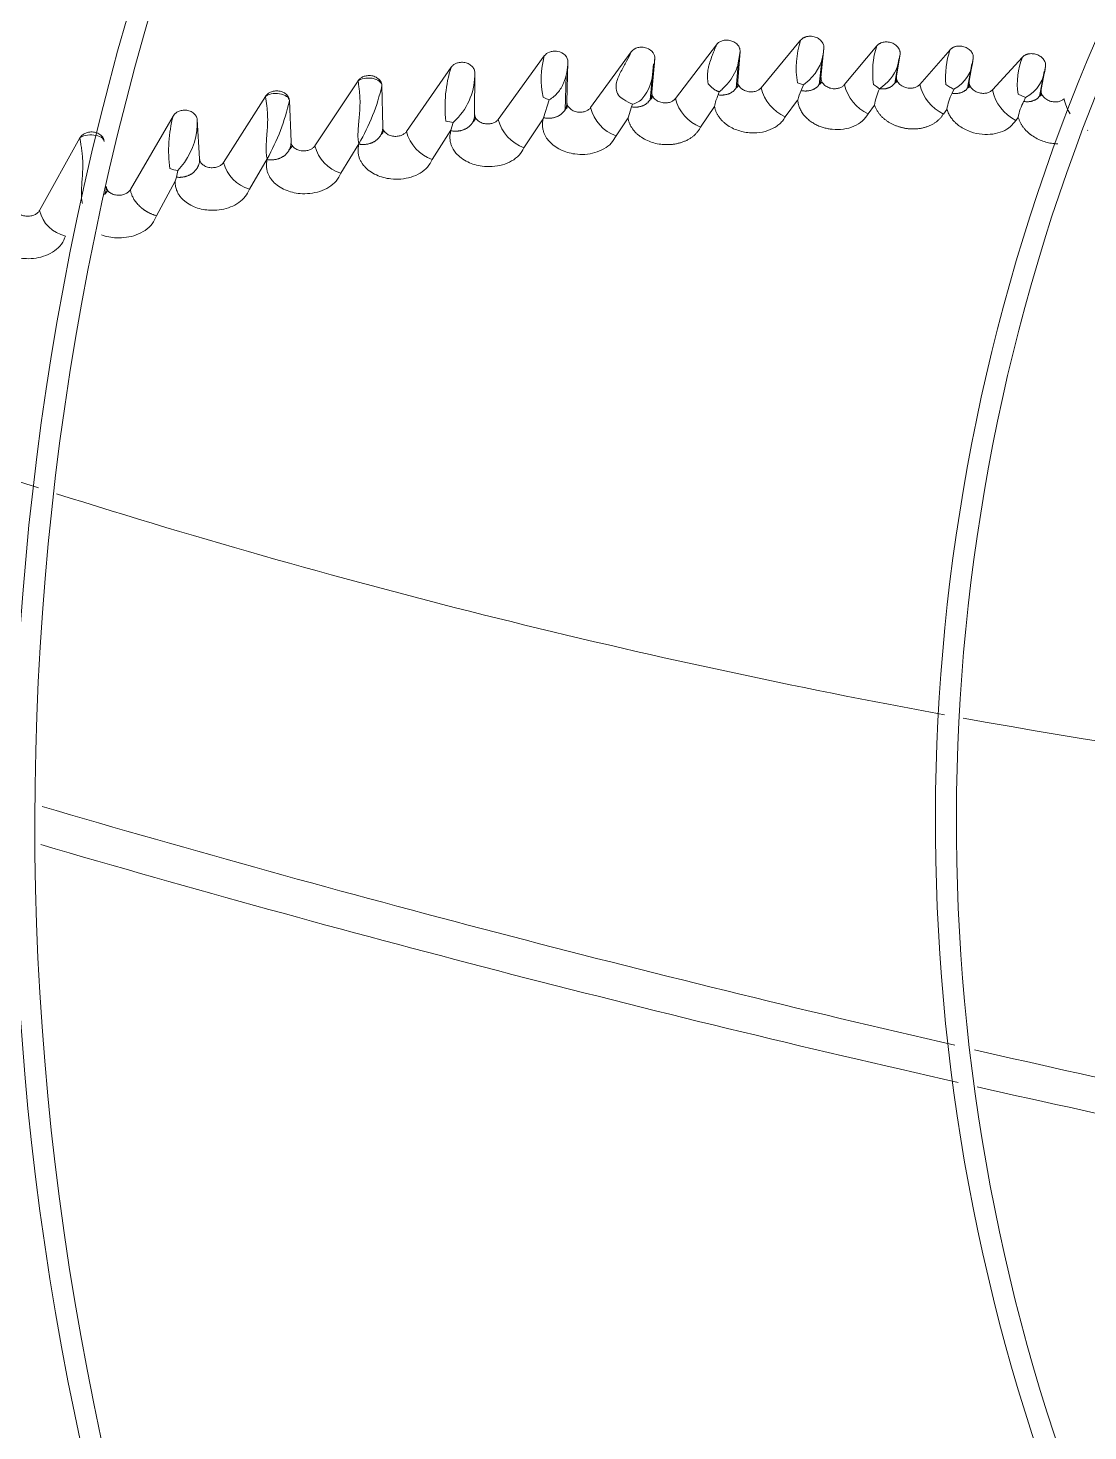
# Model space of a CAD drawing. Header units: millimetres. Extents: x 113490 to 142599, y -20467 to 115.
# Drawn here: x 134524.9 to 134651.5, y -10361.6 to -10194.2 of the extents above; entities that cross this region are included whole.
import ezdxf

# ---------------------------------------------------------------- set-up
doc = ezdxf.new("R2010")
doc.units = ezdxf.units.MM
doc.layers.add('DV3_0', color=7, linetype='Continuous')

msp = doc.modelspace()

# ---------------------------------------------------------------- linework, layer by layer
at = {"layer": 'DV3_0', "color": 7, "linetype": 'Continuous', "lineweight": 15}
for p, q in [((134612.43, -10201.38), (134617.14, -10195.71)), ((134581.07, -10205.14), (134586.55, -10197.58)), ((134592.08, -10203.74), (134596.92, -10197.09)), ((134599.74, -10197.87), (134599.4, -10201.89)), ((134602.21, -10202.66), (134607.11, -10196.23)), ((134609.92, -10197.05), (134609.6, -10198.88)), ((134609.92, -10197.05), (134609.65, -10200.55)), ((134619.93, -10196.63), (134619.58, -10200.13)), ((134622.37, -10201.02), (134626.24, -10196.38)), ((134629.02, -10197.37), (134628.6, -10199.99)), ((134629.02, -10197.37), (134628.73, -10198.81)), ((134631.37, -10200.99), (134634.99, -10196.85)), ((134640.04, -10201.63), (134643.63, -10197.72)), ((134570.1, -10206.59), (134575.42, -10198.93)), ((134589.38, -10198.28), (134589.26, -10203.08)), ((134599.19, -10202.83), (134599.58, -10198.5)), ((134609.45, -10201.43), (134609.68, -10198.6)), ((134619.38, -10201.01), (134619.67, -10198.12)), ((134628.41, -10200.84), (134628.86, -10197.97)), ((134637.08, -10201.41), (134637.6, -10198.51)), ((134637.75, -10197.9), (134637.29, -10200.57)), ((134645.65, -10202.42), (134646.22, -10199.45)), ((134646.38, -10198.84), (134645.86, -10201.56)), ((134559.17, -10208.31), (134564.33, -10200.54)), ((134567.17, -10201.11), (134567.27, -10206.05)), ((134578.26, -10199.56), (134578.24, -10204.53)), ((134589.04, -10204.06), (134589.16, -10199.9)), ((134617.13, -10200.91), (134616.77, -10200.78)), ((134617.49, -10201.01), (134617.13, -10200.91)), ((134617.49, -10201.01), (134617.22, -10201.71)), ((134618.16, -10200.46), (134617.49, -10201.01)), ((134626.2, -10201.24), (134625.85, -10200.97)), ((134634.95, -10201.29), (134634.48, -10201)), ((134548.27, -10210.28), (134553.27, -10202.41)), ((134587.13, -10202.8), (134586.48, -10204.95)), ((134606.75, -10201.49), (134606.53, -10201.3)), ((134607.45, -10201.85), (134607.32, -10202.22)), ((134607.79, -10201.56), (134607.45, -10201.85)), ((134615.32, -10204.84), (134616.8, -10202.84)), ((134626.57, -10201.49), (134626.2, -10201.24)), ((134635.44, -10201.56), (134635.24, -10202.03)), ((134643.56, -10202.35), (134643.11, -10202.13)), ((134644, -10202.52), (134643.56, -10202.35)), ((134644, -10202.52), (134643.78, -10203)), ((134556.13, -10202.91), (134556.33, -10207.83)), ((134596.98, -10203.66), (134596.55, -10204.97)), ((134597.09, -10203.32), (134596.98, -10203.66)), ((134605.2, -10206.07), (134606.88, -10203.62)), ((134625.23, -10204.48), (134625.99, -10203.46)), ((134634.19, -10204.51), (134634.62, -10203.95)), ((134537.15, -10213.52), (134542.25, -10204.75)), ((134545.13, -10205.17), (134545.41, -10209.86)), ((134574.99, -10205.39), (134574.81, -10205.34)), ((134575.29, -10205.45), (134574.99, -10205.39)), ((134575.68, -10205.51), (134575.29, -10205.45)), ((134575.68, -10205.51), (134575.41, -10206.45)), ((134576.04, -10205.15), (134575.68, -10205.51)), ((134584.13, -10208.53), (134586.43, -10205.07)), ((134595.12, -10207.12), (134596.55, -10204.97)), ((134642.85, -10205.27), (134643.14, -10204.91)), ((134526.31, -10216), (134531.13, -10207.36)), ((134573.19, -10209.93), (134575.41, -10206.45)), ((134575.41, -10206.45), (134575.41, -10206.5)), ((134651.41, -10206.49), (134651.45, -10206.44)), ((134562.27, -10211.58), (134564.42, -10208.05)), ((134564.42, -10208.05), (134564.42, -10208.1)), ((134542.34, -10211.16), (134541.86, -10211.02)), ((134542.83, -10211.25), (134542.34, -10211.16)), ((134542.83, -10211.25), (134542.65, -10212.04)), ((134543.61, -10210.27), (134542.83, -10211.25)), ((134551.35, -10213.47), (134553.48, -10209.86)), ((134553.48, -10209.86), (134553.48, -10209.94)), ((134540.25, -10216.64), (134542.5, -10212.51))]:
    msp.add_line(p, q, dxfattribs=at)
for centre, radius, start, end in [((134869.24, -10288.99), 456, 136.2282, 225.3442), ((134869.24, -10288.99), 453.5, 135.9912, 225.5589), ((134869.24, -10288.99), 343.5, 135.6595, 225.6229), ((134869.24, -10288.99), 346, 136.506, 225.3203), ((134869.24, -10288.99), 236, 136.9648, 225.2631), ((134869.24, -10288.99), 233.5, 136.5342, 225.7814), ((134627.6, -10199.04), 10.97, 162.3747, 189.161), ((134596.72, -10200.31), 10.53, 164.9785, 191.9189), ((134588.42, -10197.41), 11.33, 349.0681, 357.6753), ((134614.5, -10196.45), 5.43, 312.296, 358.1314), ((134636.22, -10199.52), 10.47, 162.5303, 187.9268), ((134644.88, -10200.17), 10.44, 161.4196, 184.5179), ((134651.66, -10200.9), 8.64, 158.3747, 188.1678), ((134590.22, -10203.59), 15.51, 162.5421, 186.5025), ((134603.44, -10196.67), 6.54, 311.6604, 340.29), ((134623.58, -10196.87), 5.5, 302.8849, 339.3773), ((134633.28, -10197.63), 4.48, 298.8098, 356.5524), ((134641.88, -10198.54), 4.51, 298.0583, 356.1704), ((134543.35, -10195.67), 24.44, 329.5659, 347.1478), ((134570.7, -10199.8), 7.56, 314.9223, 1.7624), ((134593.5, -10198.88), 6.09, 322.5529, 353.5968), ((134610.6, -10196.72), 6.13, 223.2258, 228.3763), ((134627.39, -10199.78), 5.17, 193.8939, 245.3174), ((134636.53, -10199.75), 5.3, 193.5158, 243.8803), ((134589.02, -10197.62), 5.52, 241.8812, 245.5162), ((134589.36, -10196.84), 6.37, 245.6878, 249.5607), ((134598.94, -10198.44), 5.21, 227.1604, 236.1513), ((134599.17, -10198.12), 5.6, 236.0304, 248.2297), ((134596.55, -10201.01), 2.38, 283.0887, 318.3859), ((134607.04, -10201.44), 4.98, 194.1442, 248.2162), ((134612.65, -10204.67), 5.87, 155.3442, 169.6972), ((134617.45, -10200.13), 5.17, 194.0043, 245.6462), ((134622.5, -10204.32), 5.88, 153.6356, 165.378), ((134631.85, -10204.14), 5.9, 153.3944, 173.3889), ((134640.49, -10204.77), 5.93, 152.5189, 172.0608), ((134638.38, -10195.6), 6.64, 238.848, 243.6737), ((134645.4, -10200.4), 5.5, 192.9195, 242.3453), ((134654.22, -10201.47), 5.75, 192.2087, 211.7424), ((134531.77, -10197.59), 24.93, 330.5289, 347.6867), ((134588.64, -10203.34), 0.757, 300.4245, 346.5304), ((134596.82, -10202.54), 4.89, 194.2272, 249.6598), ((134649.02, -10205.84), 5.96, 151.5953, 171.0162), ((134557.61, -10208.86), 15.9, 165.003, 187.8068), ((134536.78, -10205.45), 8.36, 324.7902, 1.9143), ((134577.54, -10204.76), 0.842, 303.7748, 346.8419), ((134585.81, -10203.94), 4.89, 194.2022, 250.0077), ((134589.84, -10206.48), 3.69, 155.4733, 157.4524), ((134566.52, -10206.25), 0.897, 305.8843, 346.7145), ((134574.75, -10205.38), 4.81, 194.5505, 251.0641), ((134791.5, -9418.2), 872.25, 245.06175, 252.29143), ((134555.54, -10208), 0.942, 307.5746, 346.4297), ((134563.68, -10207.14), 4.66, 194.5439, 252.336), ((134552.63, -10209.15), 4.51, 194.4909, 253.53), ((134548.3, -10214.08), 6, 160.0566, 164.81), ((134533.37, -10213.29), 1.07, 310.8387, 346.4287), ((134530.25, -10215.11), 4.04, 192.7941, 257.8316), ((134791.5, -9418.2), 872.25, 252.43948, 259.62023), ((134791.5, -9418.2), 872.25, 259.76861, 265.86893), ((135067.03, -8443.29), 1921.39, 253.66402, 257.02308), ((135043, -8524.72), 1840.9, 253.70468, 257.22546), ((135067.03, -8443.29), 1921.39, 257.09501, 260.12283), ((135043, -8524.72), 1840.9, 257.29812, 260.49472)]:
    msp.add_arc(centre, radius, start, end, dxfattribs=at)
for points, knots in [([(134607.11, -10196.23), (134607.13, -10196.2), (134607.16, -10196.16), (134607.23, -10196.09), (134607.29, -10196.03), (134607.39, -10195.96), (134607.52, -10195.87), (134607.77, -10195.76), (134608.16, -10195.67), (134608.59, -10195.7), (134608.95, -10195.79), (134609.2, -10195.9), (134609.43, -10196.05), (134609.62, -10196.23), (134609.77, -10196.42), (134609.86, -10196.61), (134609.9, -10196.77), (134609.93, -10196.91), (134609.92, -10197), (134609.92, -10197.05)], [0, 0, 0, 0, 0.025508, 0.0507, 0.075707, 0.100663, 0.151235, 0.201359, 0.315486, 0.450295, 0.521379, 0.592441, 0.663866, 0.735035, 0.803976, 0.872556, 0.916064, 0.958333, 1, 1, 1, 1]), ([(134617.14, -10195.71), (134617.17, -10195.69), (134617.22, -10195.63), (134617.3, -10195.56), (134617.38, -10195.49), (134617.47, -10195.43), (134617.57, -10195.38), (134617.67, -10195.34), (134617.8, -10195.29), (134617.95, -10195.25), (134618.18, -10195.22), (134618.45, -10195.22), (134618.76, -10195.27), (134619.03, -10195.36), (134619.28, -10195.49), (134619.49, -10195.64), (134619.67, -10195.83), (134619.81, -10196.03), (134619.89, -10196.23), (134619.94, -10196.43), (134619.93, -10196.56), (134619.93, -10196.63)], [0, 0, 0, 0, 0.031379, 0.06194, 0.09187, 0.121366, 0.150636, 0.179892, 0.209347, 0.255339, 0.301145, 0.381241, 0.462609, 0.533215, 0.604284, 0.675064, 0.745219, 0.814233, 0.882728, 0.942077, 1, 1, 1, 1]), ([(134626.24, -10196.38), (134626.26, -10196.35), (134626.31, -10196.3), (134626.39, -10196.22), (134626.48, -10196.16), (134626.58, -10196.1), (134626.68, -10196.05), (134626.78, -10196), (134626.93, -10195.95), (134627.12, -10195.91), (134627.36, -10195.89), (134627.62, -10195.91), (134627.9, -10195.97), (134628.16, -10196.06), (134628.4, -10196.19), (134628.61, -10196.35), (134628.78, -10196.54), (134628.91, -10196.75), (134628.99, -10196.94), (134629.02, -10197.1), (134629.03, -10197.24), (134629.02, -10197.33), (134629.02, -10197.37)], [0, 0, 0, 0, 0.031716, 0.062546, 0.092687, 0.122352, 0.151761, 0.181144, 0.210729, 0.268965, 0.327186, 0.394124, 0.462805, 0.532221, 0.602027, 0.672131, 0.741831, 0.809151, 0.876161, 0.918496, 0.959572, 1, 1, 1, 1]), ([(134589.38, -10198.28), (134589.39, -10198.01), (134589.27, -10197.73), (134588.83, -10197.27), (134588.5, -10197.1), (134587.97, -10197), (134587.79, -10197), (134587.46, -10197.03), (134587.32, -10197.07), (134586.92, -10197.21), (134586.72, -10197.36), (134586.55, -10197.58)], [0, 0, 0, 0, 0.25, 0.25, 0.5, 0.5, 0.625, 0.625, 0.75, 0.75, 1, 1, 1, 1]), ([(134596.92, -10197.09), (134596.77, -10197.45), (134596.58, -10197.83), (134596.16, -10198.6), (134595.93, -10199), (134595.6, -10199.63), (134595.5, -10199.84), (134595.32, -10200.28), (134595.24, -10200.51), (134595.13, -10200.98), (134595.11, -10201.23), (134595.16, -10201.73), (134595.24, -10202), (134595.4, -10202.26)], [0, 0, 0, 0, 0.25, 0.25, 0.5, 0.5, 0.625, 0.625, 0.75, 0.75, 0.875, 0.875, 1, 1, 1, 1]), ([(134599.74, -10197.87), (134599.76, -10197.66), (134599.7, -10197.41), (134599.38, -10196.96), (134599.11, -10196.75), (134598.61, -10196.58), (134598.42, -10196.54), (134598.06, -10196.52), (134597.87, -10196.54), (134597.38, -10196.66), (134597.13, -10196.82), (134596.92, -10197.09)], [0, 0, 0, 0, 0.25, 0.25, 0.5, 0.5, 0.625, 0.625, 0.75, 0.75, 1, 1, 1, 1]), ([(134606.13, -10200.92), (134606.12, -10200.86), (134606.09, -10200.74), (134606.07, -10200.55), (134606.05, -10200.37), (134606.04, -10200.18), (134606.03, -10200), (134606.04, -10199.81), (134606.05, -10199.62), (134606.07, -10199.44), (134606.09, -10199.25), (134606.13, -10199.07), (134606.19, -10198.76), (134606.34, -10198.24), (134606.55, -10197.66), (134606.75, -10197.15), (134606.88, -10196.81), (134607, -10196.5), (134607.07, -10196.31), (134607.11, -10196.23)], [0, 0, 0, 0, 0.038117, 0.07613, 0.114071, 0.151973, 0.189866, 0.227782, 0.265755, 0.303816, 0.342, 0.380339, 0.418871, 0.537049, 0.713887, 0.799551, 0.875741, 0.942523, 1, 1, 1, 1]), ([(134634.99, -10196.85), (134635.01, -10196.82), (134635.06, -10196.77), (134635.15, -10196.7), (134635.23, -10196.63), (134635.33, -10196.57), (134635.43, -10196.53), (134635.54, -10196.48), (134635.69, -10196.44), (134635.88, -10196.4), (134636.13, -10196.39), (134636.39, -10196.41), (134636.75, -10196.5), (134637.09, -10196.66), (134637.37, -10196.88), (134637.54, -10197.07), (134637.66, -10197.28), (134637.73, -10197.47), (134637.76, -10197.64), (134637.77, -10197.77), (134637.76, -10197.86), (134637.75, -10197.9)], [0, 0, 0, 0, 0.031146, 0.061614, 0.09162, 0.121391, 0.151159, 0.181156, 0.211609, 0.269627, 0.327746, 0.395622, 0.463618, 0.603589, 0.673607, 0.742832, 0.811081, 0.878773, 0.920378, 0.960587, 1, 1, 1, 1]), ([(134643.63, -10197.72), (134643.66, -10197.69), (134643.71, -10197.64), (134643.79, -10197.57), (134643.89, -10197.51), (134643.99, -10197.45), (134644.09, -10197.41), (134644.2, -10197.37), (134644.36, -10197.33), (134644.55, -10197.3), (134644.8, -10197.3), (134645.06, -10197.33), (134645.42, -10197.42), (134645.75, -10197.6), (134646.02, -10197.82), (134646.18, -10198.02), (134646.3, -10198.22), (134646.37, -10198.41), (134646.4, -10198.58), (134646.4, -10198.71), (134646.39, -10198.8), (134646.38, -10198.84)], [0, 0, 0, 0, 0.031713, 0.062722, 0.093257, 0.123559, 0.153875, 0.18445, 0.215527, 0.274306, 0.333143, 0.399409, 0.46867, 0.607322, 0.676893, 0.745711, 0.812797, 0.879466, 0.920797, 0.960781, 1, 1, 1, 1]), ([(134575.42, -10198.93), (134575.5, -10198.84), (134575.65, -10198.66), (134575.99, -10198.46), (134576.43, -10198.33), (134576.95, -10198.32), (134577.48, -10198.47), (134577.92, -10198.76), (134578.15, -10199.09), (134578.25, -10199.36), (134578.25, -10199.5), (134578.26, -10199.56)], [0, 0, 0, 0, 0.104171, 0.202862, 0.315207, 0.453016, 0.596047, 0.736876, 0.874614, 0.938161, 1, 1, 1, 1]), ([(134587.13, -10202.8), (134587.55, -10202.59), (134587.9, -10202.29), (134588.46, -10201.6), (134588.68, -10201.22), (134589.21, -10200.01), (134589.37, -10199.14), (134589.38, -10198.28)], [0, 0, 0, 0, 0.25, 0.25, 0.5, 0.5, 1, 1, 1, 1]), ([(134564.42, -10208.05), (134564.41, -10208), (134564.39, -10207.9), (134564.36, -10207.74), (134564.34, -10207.57), (134564.32, -10207.4), (134564.31, -10207.11), (134564.32, -10206.64), (134564.36, -10206.01), (134564.41, -10205.38), (134564.46, -10204.88), (134564.51, -10204.38), (134564.54, -10203.87), (134564.56, -10203.33), (134564.56, -10202.9), (134564.55, -10202.55), (134564.53, -10202.21), (134564.5, -10201.89), (134564.47, -10201.59), (134564.43, -10201.3), (134564.39, -10201.03), (134564.36, -10200.77), (134564.34, -10200.62), (134564.33, -10200.54)], [0, 0, 0, 0, 0.022409, 0.045589, 0.069571, 0.094381, 0.120045, 0.191549, 0.285493, 0.377196, 0.444191, 0.486257, 0.570457, 0.643705, 0.688578, 0.731351, 0.772306, 0.811765, 0.850086, 0.887654, 0.924879, 0.962184, 1, 1, 1, 1]), ([(134564.33, -10200.54), (134564.34, -10200.52), (134564.37, -10200.48), (134564.43, -10200.41), (134564.49, -10200.35), (134564.58, -10200.27), (134564.7, -10200.17), (134564.87, -10200.08), (134565.06, -10200), (134565.38, -10199.92), (134565.73, -10199.9), (134566.09, -10199.96), (134566.35, -10200.05), (134566.59, -10200.17), (134566.8, -10200.33), (134566.96, -10200.5), (134567.07, -10200.68), (134567.13, -10200.84), (134567.17, -10200.97), (134567.17, -10201.06), (134567.17, -10201.11)], [0, 0, 0, 0, 0.024134, 0.04836, 0.072806, 0.097596, 0.147346, 0.197463, 0.253452, 0.310188, 0.44873, 0.519838, 0.591578, 0.663957, 0.735397, 0.803684, 0.871681, 0.915225, 0.957782, 1, 1, 1, 1]), ([(134564.33, -10200.54), (134564.48, -10200.41), (134564.74, -10200.31), (134565.34, -10200.2), (134565.69, -10200.19), (134566.34, -10200.3), (134566.64, -10200.42), (134567.05, -10200.72), (134567.17, -10200.91), (134567.17, -10201.11)], [0, 0, 0, 0, 0.25, 0.25, 0.5, 0.5, 0.75, 0.75, 1, 1, 1, 1]), ([(134607.32, -10202.22), (134607.37, -10202.23), (134607.46, -10202.24), (134607.61, -10202.25), (134607.75, -10202.25), (134607.89, -10202.24), (134608.03, -10202.23), (134608.16, -10202.21), (134608.3, -10202.18), (134608.42, -10202.15), (134608.55, -10202.11), (134608.67, -10202.06), (134608.78, -10202), (134608.89, -10201.94), (134609, -10201.87), (134609.09, -10201.8), (134609.18, -10201.72), (134609.26, -10201.64), (134609.34, -10201.54), (134609.41, -10201.45), (134609.47, -10201.35), (134609.52, -10201.25), (134609.56, -10201.14), (134609.6, -10201.03), (134609.63, -10200.91), (134609.64, -10200.79), (134609.65, -10200.67), (134609.65, -10200.59), (134609.65, -10200.55)], [0, 0, 0, 0, 0.036197, 0.072449, 0.108805, 0.145302, 0.181969, 0.218829, 0.255895, 0.293178, 0.330681, 0.36841, 0.406365, 0.44455, 0.482967, 0.521625, 0.560522, 0.599652, 0.639002, 0.678553, 0.718287, 0.758181, 0.798216, 0.838373, 0.878636, 0.918996, 0.959449, 1, 1, 1, 1]), ([(134609.65, -10200.55), (134609.65, -10200.61), (134609.64, -10200.75), (134609.72, -10201.02), (134609.92, -10201.34), (134610.33, -10201.65), (134610.84, -10201.84), (134611.37, -10201.88), (134611.82, -10201.79), (134612.19, -10201.63), (134612.35, -10201.46), (134612.43, -10201.38)], [0, 0, 0, 0, 0.063185, 0.126951, 0.260797, 0.40074, 0.544357, 0.682744, 0.800384, 0.900929, 1, 1, 1, 1]), ([(134617.22, -10201.71), (134617.27, -10201.72), (134617.37, -10201.74), (134617.51, -10201.75), (134617.66, -10201.76), (134617.8, -10201.76), (134617.94, -10201.75), (134618.07, -10201.74), (134618.21, -10201.71), (134618.34, -10201.68), (134618.46, -10201.65), (134618.59, -10201.6), (134618.7, -10201.55), (134618.81, -10201.5), (134618.92, -10201.43), (134619.02, -10201.36), (134619.11, -10201.29), (134619.19, -10201.2), (134619.27, -10201.12), (134619.34, -10201.02), (134619.4, -10200.92), (134619.46, -10200.82), (134619.5, -10200.72), (134619.54, -10200.61), (134619.56, -10200.49), (134619.58, -10200.38), (134619.59, -10200.26), (134619.59, -10200.17), (134619.58, -10200.13)], [0, 0, 0, 0, 0.03635, 0.07273, 0.109195, 0.145785, 0.18253, 0.219454, 0.256572, 0.293894, 0.331425, 0.369168, 0.407127, 0.445304, 0.483704, 0.522336, 0.561201, 0.600293, 0.6396, 0.679103, 0.718783, 0.758619, 0.798589, 0.838676, 0.878865, 0.919147, 0.959523, 1, 1, 1, 1]), ([(134619.58, -10200.13), (134619.58, -10200.2), (134619.58, -10200.33), (134619.65, -10200.61), (134619.85, -10200.94), (134620.25, -10201.26), (134620.76, -10201.46), (134621.29, -10201.51), (134621.75, -10201.43), (134622.12, -10201.27), (134622.29, -10201.11), (134622.37, -10201.02)], [0, 0, 0, 0, 0.062877, 0.126608, 0.260241, 0.399696, 0.542496, 0.679625, 0.796829, 0.899164, 1, 1, 1, 1]), ([(134626.57, -10201.49), (134626.62, -10201.5), (134626.71, -10201.51), (134626.85, -10201.52), (134626.99, -10201.51), (134627.12, -10201.51), (134627.25, -10201.49), (134627.38, -10201.47), (134627.5, -10201.44), (134627.62, -10201.4), (134627.74, -10201.35), (134627.85, -10201.3), (134627.95, -10201.24), (134628.05, -10201.18), (134628.14, -10201.11), (134628.22, -10201.03), (134628.3, -10200.95), (134628.36, -10200.86), (134628.43, -10200.77), (134628.48, -10200.67), (134628.52, -10200.56), (134628.56, -10200.46), (134628.58, -10200.35), (134628.6, -10200.23), (134628.61, -10200.11), (134628.6, -10200.03), (134628.6, -10199.99)], [0, 0, 0, 0, 0.039263, 0.078632, 0.118156, 0.157871, 0.197801, 0.237963, 0.278368, 0.319021, 0.359921, 0.401069, 0.442466, 0.484112, 0.526013, 0.568169, 0.61057, 0.653199, 0.696036, 0.739059, 0.782243, 0.825567, 0.869013, 0.912569, 0.956229, 1, 1, 1, 1]), ([(134628.6, -10199.99), (134628.6, -10200.06), (134628.58, -10200.2), (134628.64, -10200.47), (134628.82, -10200.81), (134629.2, -10201.15), (134629.7, -10201.37), (134630.23, -10201.45), (134630.71, -10201.39), (134631.03, -10201.26), (134631.24, -10201.12), (134631.33, -10201.03), (134631.37, -10200.99)], [0, 0, 0, 0, 0.062338, 0.125017, 0.257071, 0.394997, 0.536428, 0.673014, 0.791161, 0.896295, 0.948365, 1, 1, 1, 1]), ([(134635.24, -10202.03), (134635.28, -10202.04), (134635.38, -10202.05), (134635.51, -10202.06), (134635.65, -10202.06), (134635.79, -10202.06), (134635.92, -10202.04), (134636.05, -10202.02), (134636.17, -10201.99), (134636.29, -10201.96), (134636.41, -10201.92), (134636.52, -10201.87), (134636.63, -10201.81), (134636.72, -10201.75), (134636.82, -10201.68), (134636.9, -10201.6), (134636.98, -10201.52), (134637.05, -10201.43), (134637.11, -10201.34), (134637.16, -10201.24), (134637.2, -10201.14), (134637.24, -10201.03), (134637.27, -10200.92), (134637.28, -10200.81), (134637.29, -10200.69), (134637.29, -10200.61), (134637.29, -10200.57)], [0, 0, 0, 0, 0.039308, 0.078715, 0.118272, 0.158014, 0.197968, 0.238151, 0.278572, 0.319236, 0.360144, 0.401296, 0.442692, 0.484334, 0.526227, 0.568372, 0.61076, 0.653375, 0.696196, 0.7392, 0.782363, 0.825665, 0.869086, 0.912616, 0.956252, 1, 1, 1, 1]), ([(134637.29, -10200.57), (134637.28, -10200.64), (134637.26, -10200.77), (134637.31, -10201.04), (134637.48, -10201.39), (134637.86, -10201.73), (134638.35, -10201.97), (134638.88, -10202.06), (134639.36, -10202.02), (134639.69, -10201.89), (134639.91, -10201.75), (134639.99, -10201.67), (134640.04, -10201.63)], [0, 0, 0, 0, 0.061793, 0.123993, 0.255432, 0.392788, 0.533695, 0.669756, 0.788817, 0.895724, 0.947977, 1, 1, 1, 1]), ([(134553.27, -10202.41), (134553.29, -10202.38), (134553.32, -10202.34), (134553.37, -10202.27), (134553.43, -10202.2), (134553.51, -10202.12), (134553.63, -10202.03), (134553.8, -10201.93), (134553.99, -10201.85), (134554.31, -10201.76), (134554.66, -10201.73), (134555.03, -10201.79), (134555.29, -10201.87), (134555.53, -10201.99), (134555.74, -10202.14), (134555.91, -10202.31), (134556.02, -10202.48), (134556.08, -10202.64), (134556.12, -10202.77), (134556.13, -10202.86), (134556.13, -10202.91)], [0, 0, 0, 0, 0.024029, 0.048159, 0.072516, 0.097221, 0.146847, 0.196862, 0.252882, 0.309652, 0.448785, 0.520176, 0.59216, 0.664628, 0.736101, 0.804272, 0.872116, 0.915511, 0.957922, 1, 1, 1, 1]), ([(134553.27, -10202.41), (134553.42, -10202.28), (134553.67, -10202.17), (134554.27, -10202.05), (134554.62, -10202.04), (134555.28, -10202.14), (134555.58, -10202.25), (134556, -10202.54), (134556.12, -10202.72), (134556.13, -10202.91)], [0, 0, 0, 0, 0.25, 0.25, 0.5, 0.5, 0.75, 0.75, 1, 1, 1, 1]), ([(134553.48, -10209.86), (134553.47, -10209.81), (134553.44, -10209.71), (134553.41, -10209.55), (134553.39, -10209.39), (134553.37, -10209.22), (134553.35, -10208.93), (134553.35, -10208.48), (134553.38, -10207.85), (134553.42, -10207.23), (134553.46, -10206.73), (134553.5, -10206.24), (134553.53, -10205.73), (134553.54, -10205.19), (134553.53, -10204.76), (134553.51, -10204.41), (134553.49, -10204.08), (134553.46, -10203.76), (134553.42, -10203.45), (134553.38, -10203.17), (134553.34, -10202.89), (134553.3, -10202.64), (134553.28, -10202.48), (134553.27, -10202.41)], [0, 0, 0, 0, 0.022201, 0.045152, 0.068882, 0.093418, 0.118782, 0.189613, 0.28218, 0.374375, 0.441059, 0.481971, 0.566408, 0.639815, 0.684963, 0.728061, 0.769391, 0.809271, 0.848051, 0.886111, 0.923847, 0.961672, 1, 1, 1, 1]), ([(134596.98, -10203.66), (134597.02, -10203.66), (134597.11, -10203.68), (134597.25, -10203.68), (134597.38, -10203.69), (134597.51, -10203.69), (134597.64, -10203.68), (134597.77, -10203.66), (134597.9, -10203.64), (134598.02, -10203.61), (134598.14, -10203.58), (134598.26, -10203.54), (134598.37, -10203.49), (134598.48, -10203.44), (134598.58, -10203.39), (134598.68, -10203.32), (134598.77, -10203.26), (134598.86, -10203.19), (134598.94, -10203.11), (134599.01, -10203.03), (134599.08, -10202.94), (134599.15, -10202.85), (134599.2, -10202.76), (134599.25, -10202.66), (134599.3, -10202.56), (134599.33, -10202.45), (134599.36, -10202.35), (134599.38, -10202.24), (134599.4, -10202.12), (134599.41, -10202.01), (134599.4, -10201.93), (134599.4, -10201.89)], [0, 0, 0, 0, 0.032504, 0.065034, 0.09763, 0.130323, 0.163139, 0.196097, 0.229212, 0.262493, 0.295949, 0.329583, 0.363398, 0.397396, 0.431579, 0.465949, 0.500512, 0.535269, 0.570217, 0.605349, 0.640654, 0.676117, 0.711723, 0.747456, 0.783298, 0.819236, 0.855255, 0.891346, 0.927501, 0.963718, 1, 1, 1, 1]), ([(134599.4, -10201.89), (134599.4, -10201.96), (134599.4, -10202.08), (134599.46, -10202.35), (134599.66, -10202.67), (134600.07, -10202.98), (134600.6, -10203.16), (134601.14, -10203.2), (134601.6, -10203.1), (134601.97, -10202.92), (134602.13, -10202.75), (134602.21, -10202.66)], [0, 0, 0, 0, 0.059834, 0.119385, 0.252539, 0.392535, 0.537276, 0.677664, 0.796291, 0.899174, 1, 1, 1, 1]), ([(134607.45, -10201.85), (134607.44, -10201.85), (134607.4, -10201.84), (134607.35, -10201.83), (134607.29, -10201.81), (134607.22, -10201.78), (134607.14, -10201.74), (134607.05, -10201.69), (134606.96, -10201.64), (134606.86, -10201.57), (134606.79, -10201.52), (134606.75, -10201.49)], [0, 0, 0, 0, 0.056089, 0.124598, 0.206448, 0.302197, 0.412221, 0.536796, 0.676151, 0.830488, 1, 1, 1, 1]), ([(134616.8, -10202.84), (134616.83, -10203.02), (134616.87, -10203.38), (134617.07, -10203.9), (134617.33, -10204.38), (134617.67, -10204.8), (134618.07, -10205.18), (134618.51, -10205.5), (134618.97, -10205.77), (134619.46, -10205.99), (134619.95, -10206.15), (134620.44, -10206.26), (134621.21, -10206.37), (134622.27, -10206.36), (134623.53, -10206.02), (134624.6, -10205.39), (134625.02, -10204.78), (134625.23, -10204.48)], [0, 0, 0, 0, 0.056984, 0.112394, 0.166426, 0.219197, 0.270615, 0.320697, 0.369338, 0.416332, 0.461649, 0.505209, 0.546802, 0.662944, 0.777664, 0.889951, 1, 1, 1, 1]), ([(134643.78, -10203), (134643.83, -10203.01), (134643.91, -10203.02), (134644.04, -10203.04), (134644.17, -10203.04), (134644.3, -10203.04), (134644.42, -10203.03), (134644.54, -10203.02), (134644.66, -10203), (134644.78, -10202.97), (134644.89, -10202.93), (134645, -10202.89), (134645.1, -10202.85), (134645.2, -10202.8), (134645.29, -10202.74), (134645.38, -10202.68), (134645.46, -10202.61), (134645.53, -10202.53), (134645.6, -10202.45), (134645.66, -10202.37), (134645.71, -10202.28), (134645.75, -10202.19), (134645.79, -10202.09), (134645.82, -10201.99), (134645.85, -10201.89), (134645.86, -10201.78), (134645.87, -10201.67), (134645.86, -10201.6), (134645.86, -10201.56)], [0, 0, 0, 0, 0.036321, 0.072718, 0.109234, 0.145898, 0.182734, 0.219757, 0.256977, 0.294401, 0.332028, 0.36986, 0.407896, 0.446136, 0.484582, 0.52324, 0.56211, 0.601186, 0.640456, 0.679905, 0.719515, 0.759268, 0.799145, 0.83913, 0.879212, 0.919383, 0.959642, 1, 1, 1, 1]), ([(134645.86, -10201.56), (134645.85, -10201.63), (134645.84, -10201.76), (134645.88, -10202.03), (134646.04, -10202.37), (134646.4, -10202.73), (134646.88, -10202.97), (134647.41, -10203.08), (134647.9, -10203.06), (134648.24, -10202.94), (134648.46, -10202.81), (134648.55, -10202.73), (134648.6, -10202.68)], [0, 0, 0, 0, 0.060985, 0.122416, 0.252786, 0.389221, 0.529399, 0.664878, 0.785138, 0.894075, 0.94721, 1, 1, 1, 1]), ([(134542.25, -10204.75), (134542.27, -10204.72), (134542.31, -10204.67), (134542.36, -10204.59), (134542.42, -10204.52), (134542.51, -10204.43), (134542.62, -10204.34), (134542.85, -10204.21), (134543.13, -10204.1), (134543.46, -10204.05), (134543.73, -10204.04), (134544.01, -10204.08), (134544.28, -10204.16), (134544.52, -10204.27), (134544.73, -10204.42), (134544.9, -10204.59), (134545.01, -10204.76), (134545.08, -10204.91), (134545.12, -10205.04), (134545.13, -10205.13), (134545.13, -10205.17)], [0, 0, 0, 0, 0.028167, 0.055348, 0.081659, 0.107229, 0.154212, 0.202321, 0.315456, 0.382435, 0.455458, 0.52668, 0.598478, 0.669805, 0.740218, 0.808365, 0.876005, 0.918304, 0.959423, 1, 1, 1, 1]), ([(134575.41, -10206.5), (134575.45, -10206.51), (134575.55, -10206.52), (134575.69, -10206.54), (134575.84, -10206.55), (134575.98, -10206.55), (134576.12, -10206.55), (134576.26, -10206.54), (134576.4, -10206.52), (134576.54, -10206.49), (134576.67, -10206.46), (134576.8, -10206.43), (134576.92, -10206.38), (134577.05, -10206.33), (134577.16, -10206.28), (134577.28, -10206.22), (134577.38, -10206.15), (134577.49, -10206.08), (134577.58, -10206), (134577.67, -10205.92), (134577.76, -10205.84), (134577.84, -10205.74), (134577.91, -10205.65), (134577.97, -10205.55), (134578.03, -10205.45), (134578.08, -10205.34), (134578.13, -10205.23), (134578.17, -10205.12), (134578.2, -10205.01), (134578.22, -10204.89), (134578.24, -10204.77), (134578.24, -10204.65), (134578.24, -10204.57), (134578.24, -10204.53)], [0, 0, 0, 0, 0.030744, 0.061438, 0.092125, 0.122844, 0.153625, 0.184492, 0.215464, 0.246557, 0.277781, 0.309144, 0.340652, 0.372311, 0.404123, 0.436093, 0.468225, 0.500527, 0.533, 0.565643, 0.598448, 0.631405, 0.6645, 0.69772, 0.731048, 0.76447, 0.797969, 0.831532, 0.865147, 0.898805, 0.9325, 0.966231, 1, 1, 1, 1]), ([(134578.24, -10204.53), (134578.25, -10204.59), (134578.25, -10204.72), (134578.35, -10204.98), (134578.57, -10205.28), (134579, -10205.55), (134579.53, -10205.7), (134580.05, -10205.69), (134580.5, -10205.57), (134580.79, -10205.41), (134580.96, -10205.26), (134581.03, -10205.18), (134581.07, -10205.14)], [0, 0, 0, 0, 0.06232, 0.125391, 0.257745, 0.398304, 0.543526, 0.684373, 0.802176, 0.903379, 0.95178, 1, 1, 1, 1]), ([(134586.48, -10204.95), (134586.52, -10204.96), (134586.62, -10204.98), (134586.76, -10204.99), (134586.9, -10205.01), (134587.04, -10205.01), (134587.18, -10205.01), (134587.32, -10205), (134587.45, -10204.98), (134587.59, -10204.96), (134587.72, -10204.93), (134587.84, -10204.9), (134587.96, -10204.86), (134588.08, -10204.81), (134588.2, -10204.76), (134588.31, -10204.71), (134588.42, -10204.64), (134588.52, -10204.58), (134588.61, -10204.5), (134588.7, -10204.42), (134588.78, -10204.34), (134588.86, -10204.25), (134588.93, -10204.16), (134589, -10204.07), (134589.05, -10203.97), (134589.1, -10203.87), (134589.15, -10203.76), (134589.19, -10203.65), (134589.22, -10203.54), (134589.24, -10203.43), (134589.25, -10203.31), (134589.26, -10203.2), (134589.26, -10203.12), (134589.26, -10203.08)], [0, 0, 0, 0, 0.0308, 0.061553, 0.0923, 0.12308, 0.15392, 0.184844, 0.21587, 0.247013, 0.278282, 0.309684, 0.341225, 0.372909, 0.40474, 0.43672, 0.468856, 0.501152, 0.533613, 0.566237, 0.599017, 0.631943, 0.665003, 0.698182, 0.731466, 0.764839, 0.798288, 0.831798, 0.865358, 0.898961, 0.932602, 0.96628, 1, 1, 1, 1]), ([(134589.26, -10203.08), (134589.26, -10203.14), (134589.26, -10203.27), (134589.35, -10203.53), (134589.57, -10203.84), (134589.99, -10204.13), (134590.52, -10204.29), (134591.05, -10204.29), (134591.5, -10204.18), (134591.79, -10204.02), (134591.98, -10203.87), (134592.05, -10203.78), (134592.08, -10203.74)], [0, 0, 0, 0, 0.061908, 0.124385, 0.257007, 0.397443, 0.542002, 0.681801, 0.798875, 0.900107, 0.950437, 1, 1, 1, 1]), ([(134606.88, -10203.62), (134606.89, -10203.68), (134606.92, -10203.79), (134606.96, -10203.96), (134607.02, -10204.12), (134607.08, -10204.28), (134607.16, -10204.43), (134607.24, -10204.58), (134607.32, -10204.73), (134607.42, -10204.86), (134607.51, -10204.99), (134607.62, -10205.12), (134607.72, -10205.24), (134607.84, -10205.36), (134607.95, -10205.47), (134608.07, -10205.57), (134608.19, -10205.67), (134608.68, -10206.04), (134609.66, -10206.53), (134611.18, -10206.81), (134612.6, -10206.71), (134613.53, -10206.39), (134614.07, -10206.1), (134614.32, -10205.94), (134614.56, -10205.76), (134614.78, -10205.56), (134614.98, -10205.34), (134615.17, -10205.1), (134615.27, -10204.93), (134615.32, -10204.84)], [0, 0, 0, 0, 0.018725, 0.037166, 0.055328, 0.073216, 0.090837, 0.108198, 0.125306, 0.142166, 0.158774, 0.175122, 0.191203, 0.207014, 0.222552, 0.237814, 0.252802, 0.267516, 0.414397, 0.552539, 0.674356, 0.791982, 0.819915, 0.848446, 0.877569, 0.907266, 0.93756, 0.968474, 1, 1, 1, 1]), ([(134625.99, -10203.46), (134626.01, -10203.52), (134626.05, -10203.63), (134626.12, -10203.8), (134626.2, -10203.96), (134626.3, -10204.12), (134626.4, -10204.28), (134626.5, -10204.43), (134626.62, -10204.57), (134626.74, -10204.71), (134626.86, -10204.84), (134627, -10204.97), (134627.13, -10205.09), (134627.28, -10205.2), (134627.42, -10205.31), (134627.57, -10205.41), (134627.73, -10205.51), (134627.88, -10205.6), (134628.04, -10205.69), (134628.2, -10205.76), (134628.37, -10205.84), (134628.53, -10205.9), (134628.7, -10205.96), (134628.86, -10206.02), (134629.03, -10206.07), (134629.19, -10206.11), (134629.36, -10206.15), (134629.52, -10206.19), (134629.68, -10206.21), (134629.84, -10206.24), (134630, -10206.26), (134630.16, -10206.27), (134630.4, -10206.28), (134630.74, -10206.29), (134631.16, -10206.26), (134631.56, -10206.2), (134631.96, -10206.11), (134632.33, -10205.99), (134632.68, -10205.85), (134633, -10205.67), (134633.3, -10205.48), (134633.57, -10205.26), (134633.81, -10205.03), (134634.02, -10204.78), (134634.13, -10204.6), (134634.19, -10204.51)], [0, 0, 0, 0, 0.020265, 0.040362, 0.060299, 0.080088, 0.099727, 0.119211, 0.138533, 0.157691, 0.176685, 0.195515, 0.214185, 0.232696, 0.251049, 0.269235, 0.287245, 0.305077, 0.322728, 0.340193, 0.357468, 0.374554, 0.391452, 0.408158, 0.42466, 0.440946, 0.457006, 0.472836, 0.488431, 0.50379, 0.518914, 0.533803, 0.548464, 0.58879, 0.628732, 0.668197, 0.707141, 0.745574, 0.783486, 0.820843, 0.857649, 0.893915, 0.929697, 0.965055, 1, 1, 1, 1]), ([(134634.62, -10203.95), (134634.69, -10204.13), (134634.8, -10204.46), (134635.07, -10204.9), (134635.35, -10205.26), (134635.64, -10205.55), (134635.89, -10205.77), (134636.44, -10206.18), (134637.39, -10206.67), (134638.79, -10206.97), (134640.11, -10206.94), (134641.27, -10206.62), (134642.23, -10206.06), (134642.64, -10205.53), (134642.85, -10205.27)], [0, 0, 0, 0, 0.06146, 0.116298, 0.164324, 0.205355, 0.239277, 0.265978, 0.411092, 0.542777, 0.664709, 0.7817, 0.893337, 1, 1, 1, 1]), ([(134564.42, -10208.1), (134564.47, -10208.11), (134564.56, -10208.12), (134564.71, -10208.13), (134564.86, -10208.14), (134565, -10208.14), (134565.14, -10208.13), (134565.28, -10208.12), (134565.42, -10208.1), (134565.56, -10208.07), (134565.69, -10208.04), (134565.82, -10208), (134565.94, -10207.95), (134566.07, -10207.9), (134566.18, -10207.84), (134566.3, -10207.78), (134566.4, -10207.71), (134566.51, -10207.64), (134566.6, -10207.56), (134566.7, -10207.47), (134566.78, -10207.39), (134566.86, -10207.29), (134566.93, -10207.2), (134567, -10207.09), (134567.06, -10206.99), (134567.11, -10206.88), (134567.15, -10206.77), (134567.19, -10206.65), (134567.22, -10206.54), (134567.25, -10206.42), (134567.26, -10206.3), (134567.27, -10206.17), (134567.27, -10206.09), (134567.27, -10206.05)], [0, 0, 0, 0, 0.030624, 0.061201, 0.091776, 0.122388, 0.153068, 0.183841, 0.214727, 0.245741, 0.276895, 0.308198, 0.339656, 0.371275, 0.403058, 0.43501, 0.467136, 0.499442, 0.53193, 0.564598, 0.597438, 0.630439, 0.663587, 0.696868, 0.730267, 0.763765, 0.797349, 0.831004, 0.864717, 0.898478, 0.93228, 0.96612, 1, 1, 1, 1]), ([(134567.27, -10206.05), (134567.27, -10206.11), (134567.28, -10206.24), (134567.38, -10206.5), (134567.61, -10206.79), (134568.04, -10207.05), (134568.57, -10207.18), (134569.1, -10207.17), (134569.55, -10207.04), (134569.83, -10206.87), (134570, -10206.72), (134570.07, -10206.63), (134570.1, -10206.59)], [0, 0, 0, 0, 0.062043, 0.124815, 0.256609, 0.396962, 0.54245, 0.683803, 0.801715, 0.902665, 0.951541, 1, 1, 1, 1]), ([(134586.43, -10205.07), (134586.39, -10205.25), (134586.32, -10205.58), (134586.34, -10206.08), (134586.43, -10206.51), (134586.57, -10206.89), (134586.73, -10207.22), (134586.91, -10207.49), (134587.39, -10208.08), (134588.41, -10208.85), (134590, -10209.3), (134591.42, -10209.36), (134592.62, -10209.15), (134593.71, -10208.69), (134594.61, -10208.01), (134594.95, -10207.42), (134595.12, -10207.12)], [0, 0, 0, 0, 0.048925, 0.093655, 0.134306, 0.170925, 0.203488, 0.231939, 0.256204, 0.402666, 0.539546, 0.631908, 0.72499, 0.817513, 0.909081, 1, 1, 1, 1]), ([(134596.55, -10204.97), (134596.56, -10205.02), (134596.58, -10205.14), (134596.62, -10205.3), (134596.67, -10205.46), (134596.73, -10205.62), (134596.79, -10205.77), (134596.86, -10205.91), (134596.94, -10206.05), (134597.03, -10206.19), (134597.12, -10206.32), (134597.21, -10206.44), (134597.32, -10206.56), (134597.42, -10206.68), (134597.53, -10206.79), (134597.64, -10206.89), (134597.75, -10206.99), (134597.86, -10207.08), (134598.16, -10207.3), (134598.67, -10207.61), (134599.43, -10207.91), (134600.24, -10208.1), (134600.91, -10208.16), (134601.45, -10208.16), (134601.85, -10208.13), (134602.25, -10208.07), (134602.64, -10207.98), (134603.02, -10207.87), (134603.38, -10207.73), (134603.73, -10207.56), (134604.05, -10207.36), (134604.34, -10207.15), (134604.6, -10206.91), (134604.84, -10206.65), (134605.04, -10206.37), (134605.14, -10206.17), (134605.2, -10206.07)], [0, 0, 0, 0, 0.017623, 0.034973, 0.052055, 0.068874, 0.085436, 0.101746, 0.117812, 0.133641, 0.149237, 0.164597, 0.179712, 0.194575, 0.209181, 0.223525, 0.237606, 0.251423, 0.264974, 0.33949, 0.412534, 0.48378, 0.552719, 0.587372, 0.622116, 0.656917, 0.691706, 0.726411, 0.760969, 0.795394, 0.829729, 0.863972, 0.898084, 0.932071, 0.966027, 1, 1, 1, 1]), ([(134643.14, -10204.91), (134643.15, -10204.97), (134643.19, -10205.08), (134643.25, -10205.25), (134643.32, -10205.41), (134643.39, -10205.56), (134643.47, -10205.7), (134643.55, -10205.84), (134643.64, -10205.97), (134643.73, -10206.09), (134643.82, -10206.2), (134643.91, -10206.31), (134644, -10206.41), (134644.09, -10206.51), (134644.18, -10206.6), (134644.27, -10206.68), (134644.35, -10206.75), (134644.44, -10206.83), (134644.52, -10206.89), (134644.77, -10207.08), (134645.22, -10207.37), (134645.89, -10207.69), (134646.57, -10207.9), (134647.18, -10208.02), (134647.6, -10208.05), (134647.79, -10208.06), (134647.84, -10208.06)], [0, 0, 0, 0, 0.0196115, 0.0386524, 0.0571258, 0.0750345, 0.0923787, 0.1091517, 0.1253469, 0.140959, 0.1559834, 0.1704164, 0.1842551, 0.1974966, 0.2101385, 0.2221786, 0.2336146, 0.2444433, 0.2546604, 0.2642622, 0.338176, 0.4086348, 0.475365, 0.5379757, 0.5797883, 0.5930933, 0.5930933, 0.5930933, 0.5930933]), ([(134531.13, -10207.36), (134531.14, -10207.34), (134531.17, -10207.29), (134531.22, -10207.22), (134531.27, -10207.16), (134531.35, -10207.07), (134531.47, -10206.97), (134531.63, -10206.86), (134531.82, -10206.77), (134532.13, -10206.67), (134532.5, -10206.63), (134532.87, -10206.67), (134533.14, -10206.74), (134533.39, -10206.86), (134533.61, -10207), (134533.78, -10207.17), (134533.9, -10207.34), (134533.97, -10207.5), (134534, -10207.63), (134534.01, -10207.72), (134534.02, -10207.77)], [0, 0, 0, 0, 0.023863, 0.047824, 0.072015, 0.09656, 0.145727, 0.195355, 0.251243, 0.307931, 0.448733, 0.521024, 0.59385, 0.666733, 0.738421, 0.806257, 0.87365, 0.91656, 0.958451, 1, 1, 1, 1]), ([(134531.13, -10207.36), (134531.26, -10207.24), (134531.51, -10207.12), (134532.11, -10206.99), (134532.46, -10206.98), (134533.13, -10207.05), (134533.44, -10207.15), (134533.88, -10207.42), (134534.01, -10207.59), (134534.02, -10207.77)], [0, 0, 0, 0, 0.25, 0.25, 0.5, 0.5, 0.75, 0.75, 1, 1, 1, 1]), ([(134531.43, -10215.19), (134531.42, -10215.14), (134531.39, -10215.03), (134531.36, -10214.87), (134531.34, -10214.7), (134531.32, -10214.52), (134531.3, -10214.21), (134531.3, -10213.73), (134531.33, -10213.08), (134531.38, -10212.43), (134531.42, -10211.91), (134531.45, -10211.39), (134531.47, -10210.86), (134531.47, -10210.31), (134531.45, -10209.86), (134531.42, -10209.49), (134531.39, -10209.15), (134531.34, -10208.81), (134531.3, -10208.49), (134531.25, -10208.18), (134531.2, -10207.89), (134531.16, -10207.61), (134531.14, -10207.45), (134531.13, -10207.36)], [0, 0, 0, 0, 0.022237, 0.045248, 0.069066, 0.093718, 0.119229, 0.190368, 0.28422, 0.374892, 0.441624, 0.484155, 0.567317, 0.639831, 0.684339, 0.726905, 0.76784, 0.807487, 0.846217, 0.884424, 0.922516, 0.960904, 1, 1, 1, 1]), ([(134553.48, -10209.94), (134553.53, -10209.95), (134553.62, -10209.96), (134553.77, -10209.97), (134553.92, -10209.98), (134554.06, -10209.97), (134554.2, -10209.96), (134554.34, -10209.95), (134554.48, -10209.93), (134554.62, -10209.9), (134554.75, -10209.86), (134554.88, -10209.82), (134555, -10209.77), (134555.13, -10209.72), (134555.24, -10209.66), (134555.36, -10209.59), (134555.46, -10209.52), (134555.57, -10209.44), (134555.66, -10209.36), (134555.75, -10209.27), (134555.84, -10209.18), (134555.92, -10209.09), (134555.99, -10208.99), (134556.05, -10208.89), (134556.11, -10208.78), (134556.17, -10208.67), (134556.21, -10208.56), (134556.25, -10208.44), (134556.28, -10208.32), (134556.3, -10208.2), (134556.32, -10208.08), (134556.33, -10207.95), (134556.33, -10207.87), (134556.33, -10207.83)], [0, 0, 0, 0, 0.03052, 0.060997, 0.091475, 0.121995, 0.152587, 0.183277, 0.214087, 0.245032, 0.276126, 0.307376, 0.338791, 0.370375, 0.402134, 0.434072, 0.466194, 0.498504, 0.531007, 0.563699, 0.59657, 0.629611, 0.662807, 0.696143, 0.729602, 0.763169, 0.796826, 0.83056, 0.864356, 0.898204, 0.932096, 0.966028, 1, 1, 1, 1]), ([(134556.33, -10207.83), (134556.33, -10207.89), (134556.35, -10208.02), (134556.45, -10208.27), (134556.69, -10208.56), (134557.12, -10208.81), (134557.66, -10208.93), (134558.19, -10208.9), (134558.63, -10208.76), (134558.9, -10208.59), (134559.07, -10208.44), (134559.14, -10208.35), (134559.17, -10208.31)], [0, 0, 0, 0, 0.061808, 0.124342, 0.255812, 0.396242, 0.54227, 0.68426, 0.802287, 0.903034, 0.951693, 1, 1, 1, 1]), ([(134575.41, -10206.5), (134575.36, -10206.68), (134575.28, -10207.03), (134575.29, -10207.53), (134575.37, -10207.98), (134575.51, -10208.36), (134575.67, -10208.68), (134575.84, -10208.94), (134576.3, -10209.53), (134577.33, -10210.3), (134578.92, -10210.76), (134580.35, -10210.81), (134581.57, -10210.61), (134582.68, -10210.14), (134583.61, -10209.45), (134583.96, -10208.84), (134584.13, -10208.53)], [0, 0, 0, 0, 0.049983, 0.095305, 0.136089, 0.172395, 0.204188, 0.231394, 0.253924, 0.400322, 0.537539, 0.629207, 0.722264, 0.815359, 0.907832, 1, 1, 1, 1]), ([(134564.42, -10208.1), (134564.38, -10208.27), (134564.31, -10208.61), (134564.32, -10209.1), (134564.4, -10209.54), (134564.54, -10209.92), (134564.71, -10210.24), (134564.89, -10210.51), (134565.37, -10211.1), (134566.42, -10211.86), (134568.03, -10212.28), (134569.46, -10212.3), (134570.67, -10212.07), (134571.77, -10211.59), (134572.69, -10210.87), (134573.03, -10210.24), (134573.19, -10209.93)], [0, 0, 0, 0, 0.048201, 0.09227, 0.132334, 0.168466, 0.200643, 0.228802, 0.25286, 0.399444, 0.537774, 0.628473, 0.721072, 0.814191, 0.907038, 1, 1, 1, 1]), ([(134542.65, -10212.04), (134542.7, -10212.04), (134542.8, -10212.05), (134542.94, -10212.06), (134543.08, -10212.06), (134543.22, -10212.05), (134543.36, -10212.03), (134543.5, -10212.01), (134543.63, -10211.98), (134543.76, -10211.95), (134543.89, -10211.91), (134544.01, -10211.87), (134544.14, -10211.81), (134544.25, -10211.76), (134544.37, -10211.69), (134544.48, -10211.63), (134544.58, -10211.55), (134544.68, -10211.48), (134544.77, -10211.39), (134544.86, -10211.3), (134544.94, -10211.21), (134545.02, -10211.12), (134545.08, -10211.02), (134545.15, -10210.91), (134545.21, -10210.81), (134545.26, -10210.69), (134545.3, -10210.58), (134545.34, -10210.47), (134545.37, -10210.35), (134545.39, -10210.23), (134545.4, -10210.11), (134545.41, -10209.98), (134545.41, -10209.9), (134545.41, -10209.86)], [0, 0, 0, 0, 0.030265, 0.060513, 0.090787, 0.121122, 0.15155, 0.182096, 0.21278, 0.243616, 0.274618, 0.305794, 0.337151, 0.368694, 0.400427, 0.432355, 0.464482, 0.496811, 0.529346, 0.562081, 0.595008, 0.628116, 0.661391, 0.694819, 0.728381, 0.762063, 0.795848, 0.82972, 0.863667, 0.897675, 0.931737, 0.965846, 1, 1, 1, 1]), ([(134545.41, -10209.86), (134545.42, -10209.92), (134545.44, -10210.05), (134545.54, -10210.29), (134545.79, -10210.58), (134546.23, -10210.82), (134546.77, -10210.93), (134547.3, -10210.89), (134547.73, -10210.75), (134548.01, -10210.57), (134548.17, -10210.41), (134548.23, -10210.32), (134548.27, -10210.28)], [0, 0, 0, 0, 0.061572, 0.123849, 0.255018, 0.395564, 0.542157, 0.684789, 0.802921, 0.903424, 0.951914, 1, 1, 1, 1]), ([(134553.48, -10209.94), (134553.44, -10210.11), (134553.38, -10210.44), (134553.39, -10210.92), (134553.48, -10211.35), (134553.62, -10211.72), (134553.79, -10212.05), (134553.98, -10212.32), (134554.47, -10212.91), (134555.55, -10213.65), (134557.17, -10214.03), (134558.6, -10214.02), (134559.79, -10213.77), (134560.88, -10213.27), (134561.79, -10212.53), (134562.11, -10211.89), (134562.27, -10211.58)], [0, 0, 0, 0, 0.046866, 0.089983, 0.129484, 0.165451, 0.19787, 0.226685, 0.25182, 0.39873, 0.538192, 0.627822, 0.719907, 0.813023, 0.906239, 1, 1, 1, 1]), ([(134542.5, -10212.51), (134542.5, -10212.68), (134542.5, -10213.01), (134542.62, -10213.49), (134542.8, -10213.91), (134543.04, -10214.29), (134543.32, -10214.62), (134543.93, -10215.18), (134545.11, -10215.81), (134546.7, -10216.04), (134548.05, -10215.93), (134549.14, -10215.63), (134550.12, -10215.11), (134550.93, -10214.38), (134551.21, -10213.78), (134551.35, -10213.48)], [0, 0, 0, 0, 0.04854, 0.0945, 0.138055, 0.179268, 0.218149, 0.254623, 0.40285, 0.546551, 0.633793, 0.723693, 0.814955, 0.906909, 1, 1, 1, 1]), ([(134534.07, -10214.12), (134534.08, -10214.08), (134534.12, -10214.01), (134534.16, -10213.9), (134534.2, -10213.78), (134534.23, -10213.66), (134534.25, -10213.54), (134534.27, -10213.41), (134534.27, -10213.28), (134534.27, -10213.2), (134534.27, -10213.15)], [0.7337345, 0.7337345, 0.7337345, 0.7337345, 0.7628649, 0.7965844, 0.8303767, 0.8642271, 0.8981227, 0.9320539, 0.9660139, 1, 1, 1, 1]), ([(134534.27, -10213.15), (134534.27, -10213.18), (134534.28, -10213.23), (134534.29, -10213.31), (134534.31, -10213.38), (134534.34, -10213.45), (134534.4, -10213.56), (134534.49, -10213.7), (134534.66, -10213.86), (134534.86, -10213.99), (134535.19, -10214.13), (134535.65, -10214.22), (134536.11, -10214.18), (134536.43, -10214.08), (134536.63, -10213.99), (134536.8, -10213.89), (134536.94, -10213.78), (134537.06, -10213.66), (134537.12, -10213.57), (134537.15, -10213.52)], [0, 0, 0, 0, 0.024403, 0.048716, 0.073078, 0.097627, 0.122498, 0.187206, 0.253061, 0.322964, 0.39398, 0.541384, 0.684938, 0.744578, 0.803456, 0.853954, 0.903766, 0.952151, 1, 1, 1, 1]), ([(134540.25, -10216.64), (134540.2, -10216.63), (134540.09, -10216.59), (134539.93, -10216.54), (134539.78, -10216.48), (134539.64, -10216.42), (134539.51, -10216.36), (134539.39, -10216.3), (134539.27, -10216.24), (134539.16, -10216.18), (134539.06, -10216.12), (134538.97, -10216.06), (134538.88, -10216.01), (134538.8, -10215.95), (134538.73, -10215.9), (134538.66, -10215.85), (134538.61, -10215.81), (134538.56, -10215.77), (134538.51, -10215.73), (134538.47, -10215.7), (134538.44, -10215.67), (134538.41, -10215.64), (134538.39, -10215.62), (134538.37, -10215.61), (134538.36, -10215.6), (134538.28, -10215.52), (134538.14, -10215.39), (134537.95, -10215.19), (134537.78, -10214.99), (134537.64, -10214.79), (134537.52, -10214.59), (134537.42, -10214.4), (134537.34, -10214.21), (134537.27, -10214.03), (134537.21, -10213.85), (134537.17, -10213.68), (134537.16, -10213.58), (134537.15, -10213.52)], [0, 0, 0, 0, 0.034123, 0.06675, 0.09792, 0.12766, 0.15599, 0.182924, 0.208471, 0.232639, 0.255429, 0.276844, 0.296882, 0.315543, 0.332825, 0.348723, 0.363236, 0.376358, 0.388086, 0.398416, 0.407345, 0.414868, 0.420982, 0.425684, 0.428973, 0.430847, 0.490957, 0.549235, 0.605761, 0.660585, 0.713745, 0.765274, 0.815208, 0.863593, 0.91048, 0.955927, 1, 1, 1, 1]), ([(134523.43, -10215.68), (134523.43, -10215.75), (134523.45, -10215.87), (134523.56, -10216.12), (134523.81, -10216.4), (134524.27, -10216.63), (134524.82, -10216.72), (134525.36, -10216.67), (134525.8, -10216.5), (134526.07, -10216.31), (134526.22, -10216.14), (134526.28, -10216.05), (134526.31, -10216)], [0, 0, 0, 0, 0.060685, 0.122132, 0.252219, 0.393086, 0.541388, 0.685757, 0.80418, 0.904063, 0.952325, 1, 1, 1, 1]), ([(134533.7, -10218.92), (134534.26, -10219.13), (134535.26, -10219.32), (134536.69, -10219.25), (134537.87, -10218.96), (134538.95, -10218.42), (134539.83, -10217.63), (134540.11, -10216.97), (134540.25, -10216.64)], [0.3972733, 0.3972733, 0.3972733, 0.3972733, 0.5378895, 0.6256928, 0.7171017, 0.8104865, 0.9045782, 1, 1, 1, 1]), ([(134520.6, -10217.97), (134520.57, -10218.13), (134520.51, -10218.45), (134520.54, -10218.92), (134520.63, -10219.33), (134520.78, -10219.69), (134520.96, -10220), (134521.16, -10220.26), (134521.69, -10220.83), (134522.83, -10221.53), (134524.48, -10221.81), (134525.91, -10221.72), (134527.07, -10221.42), (134528.13, -10220.86), (134529, -10220.06), (134529.27, -10219.4), (134529.4, -10219.06)], [0, 0, 0, 0, 0.045548, 0.087519, 0.126094, 0.161379, 0.19334, 0.221908, 0.246984, 0.395601, 0.538837, 0.62563, 0.716499, 0.809819, 0.904066, 1, 1, 1, 1])]:
    msp.add_open_spline(points, degree=3, knots=knots, dxfattribs=at)
for points in [[(134609.75, -10201.03), (134609.66, -10201.24), (134609.56, -10201.35), (134609.44, -10201.38)], [(134619.69, -10200.63), (134619.59, -10200.84), (134619.49, -10200.95), (134619.37, -10200.96)], [(134628.69, -10200.53), (134628.59, -10200.72), (134628.49, -10200.81), (134628.39, -10200.8)], [(134637.37, -10201.12), (134637.27, -10201.31), (134637.17, -10201.39), (134637.06, -10201.38)], [(134599.51, -10202.37), (134599.41, -10202.61), (134599.31, -10202.74), (134599.18, -10202.77)], [(134645.94, -10202.12), (134645.84, -10202.31), (134645.74, -10202.4), (134645.63, -10202.38)]]:
    msp.add_open_spline(points, degree=3, dxfattribs=at)

doc.saveas('drawing.dxf')
